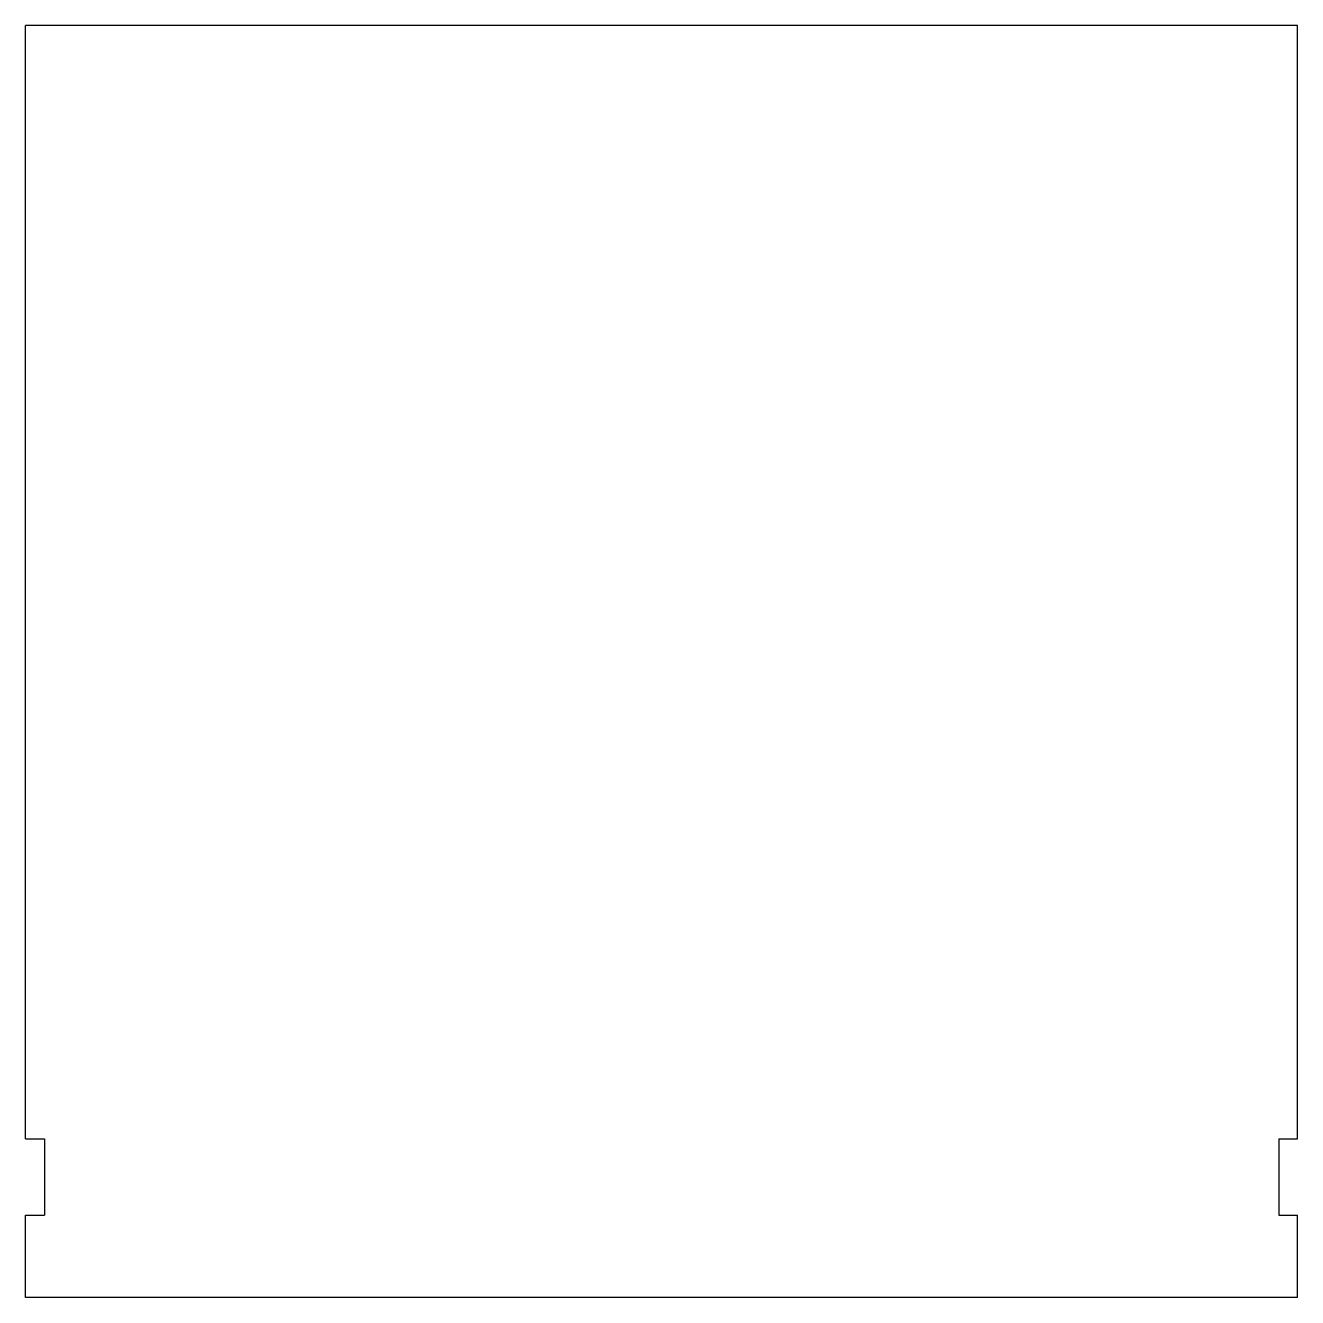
# Model space of a CAD drawing. Extents: x -3.82 to 3.91, y -3.82 to 3.91.
import ezdxf

# ---------------------------------------------------------------- set-up
doc = ezdxf.new("R2010")
doc.units = 0
doc.header["$MEASUREMENT"] = 0
doc.layers.add('VISIBLE', color=7, linetype='CONTINUOUS')

msp = doc.modelspace()

# ---------------------------------------------------------------- linework, layer by layer
at = {"layer": 'VISIBLE'}
for p, q in [((3.9073, 3.907), (-3.8227, 3.907)), ((-3.8227, -2.858), (-3.8227, 3.907)), ((3.9073, -2.858), (3.9073, 3.907)), ((-3.8227, -2.858), (-3.7067, -2.858)), ((-3.7067, -2.858), (-3.7067, -3.323)), ((3.7933, -2.858), (3.7933, -3.323)), ((3.7933, -2.858), (3.9073, -2.858)), ((-3.8227, -3.323), (-3.7067, -3.323)), ((-3.8227, -3.823), (-3.8227, -3.323)), ((3.7933, -3.323), (3.9073, -3.323)), ((3.9073, -3.823), (3.9073, -3.323)), ((3.9073, -3.823), (-3.8227, -3.823))]:
    msp.add_line(p, q, dxfattribs=at)

doc.saveas('drawing.dxf')
